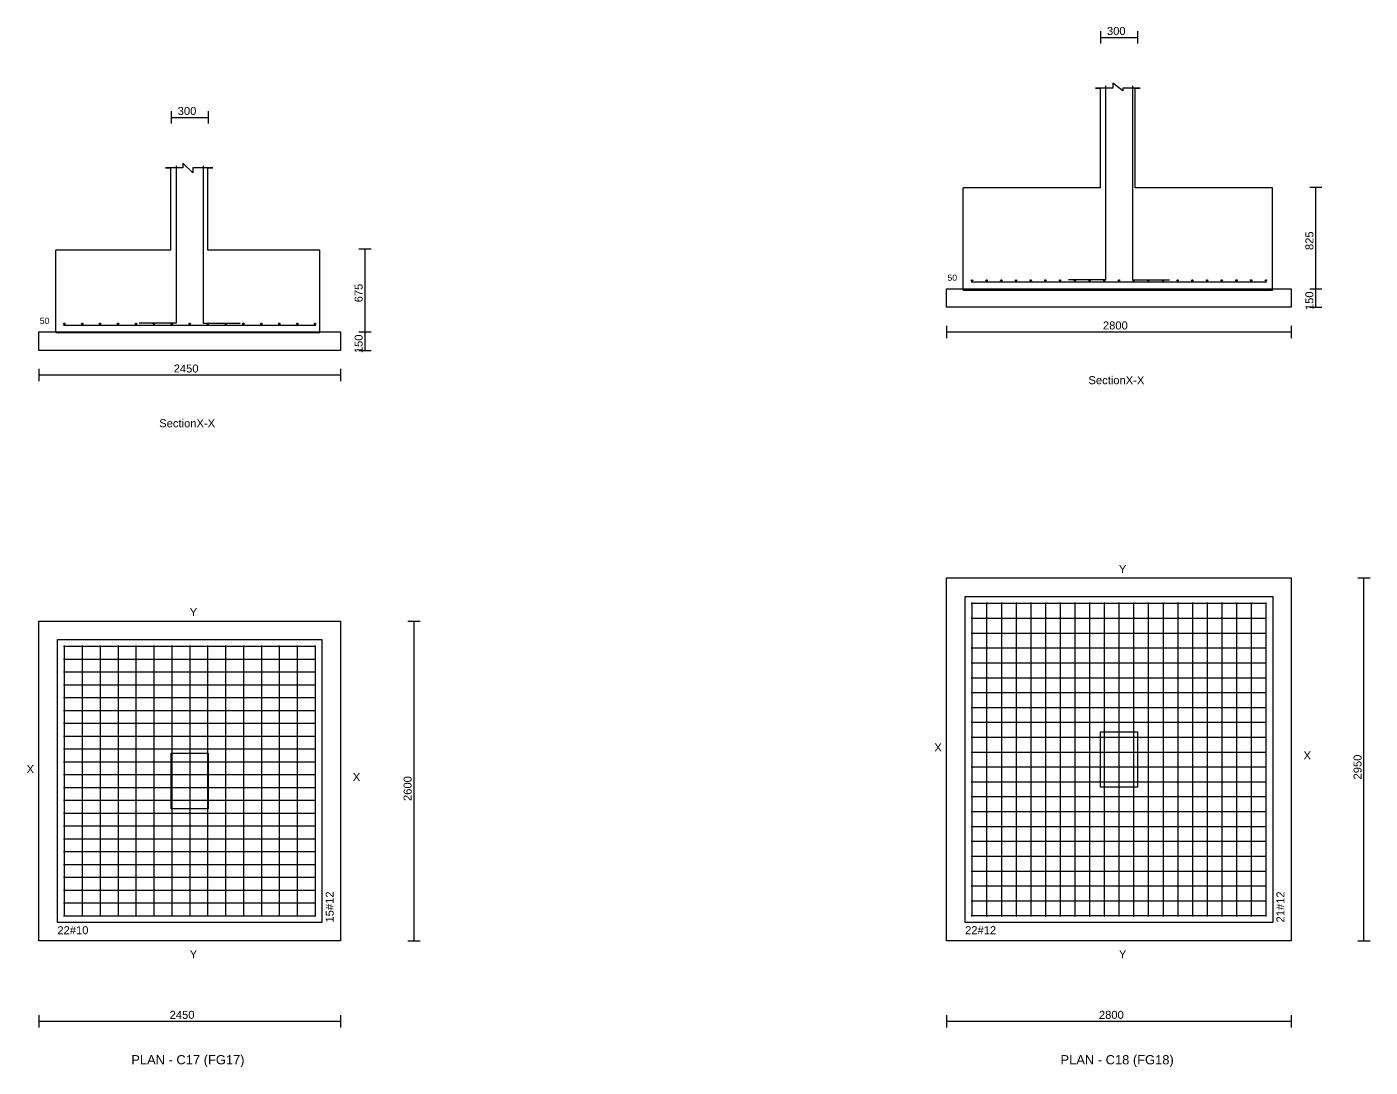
# Model space of a CAD drawing. Extents: x 0 to 27, y -1 to 285.
# Drawn here: x 0.25 to 11.17, y 60.57 to 69.03 of the extents above; entities that cross this region are included whole.
import ezdxf
from ezdxf.enums import TextEntityAlignment as Align

# ---------------------------------------------------------------- set-up
doc = ezdxf.new("R2010")
doc.units = 0
for name, color, linetype in [('Bottom_Cover', 7, 'CONTINUOUS'), ('Column_Bars', 4, 'CONTINUOUS'), ('Column_Dimension', 7, 'CONTINUOUS'), ('Columns', 4, 'CONTINUOUS'), ('dim_all', 7, 'CONTINUOUS'), ('Footing_Plan', 7, 'CONTINUOUS'), ('PCC', 2, 'CONTINUOUS'), ('PCC_Depth', 7, 'CONTINUOUS'), ('Pcc_Plan', 2, 'CONTINUOUS'), ('Plan', 7, 'CONTINUOUS'), ('Plan_Rf_Xdir', 1, 'CONTINUOUS'), ('Plan_Rf_Ydir', 3, 'CONTINUOUS'), ('Section', 2, 'CONTINUOUS'), ('SectionName', 3, 'CONTINUOUS'), ('Sectn_Rf_Xdir', 1, 'CONTINUOUS'), ('Sectn_Rf_Ydir', 3, 'CONTINUOUS'), ('Total_Depth', 7, 'CONTINUOUS'), ('X_Dimension', 7, 'CONTINUOUS')]:
    doc.layers.add(name, color=color, linetype=linetype)
doc.styles.add('STRUDS_Arial', font='ARIAL.TTF', dxfattribs={"height": 0.04})

msp = doc.modelspace()

# ---------------------------------------------------------------- linework, layer by layer
at = {"layer": 'Column_Bars'}
for p, q in [((9.015, 68.55), (9.015, 66.974)), ((9.235, 68.55), (9.235, 66.974)), ((1.465, 67.9), (1.465, 66.622)), ((1.685, 67.9), (1.685, 66.622)), ((9.015, 66.974), (8.715, 66.974)), ((9.235, 66.974), (9.535, 66.974)), ((1.465, 66.622), (1.165, 66.622)), ((1.685, 66.622), (1.985, 66.622))]:
    msp.add_line(p, q, dxfattribs=at)
at = {"layer": 'Columns'}
for p, q in [((8.975, 62.85), (8.975, 63.3)), ((8.975, 63.3), (9.275, 63.3)), ((9.275, 63.3), (9.275, 62.85)), ((1.425, 62.675), (1.425, 63.125)), ((1.425, 63.125), (1.725, 63.125)), ((1.725, 63.125), (1.725, 62.675)), ((9.275, 62.85), (8.975, 62.85)), ((1.725, 62.675), (1.425, 62.675))]:
    msp.add_line(p, q, dxfattribs=at)
at = {"layer": 'dim_all'}
for p, q in [((8.975, 68.9931), (8.975, 68.8931)), ((9.275, 68.9931), (9.275, 68.8931)), ((8.975, 68.9431), (9.275, 68.9431)), ((1.425, 68.3431), (1.425, 68.2431)), ((1.725, 68.3431), (1.725, 68.2431)), ((1.425, 68.2931), (1.725, 68.2931)), ((10.675, 67.725), (10.775, 67.725)), ((10.725, 66.9), (10.725, 67.725)), ((2.95, 67.225), (3.05, 67.225)), ((3, 66.55), (3, 67.225)), ((10.675, 66.9), (10.775, 66.9)), ((10.675, 66.9), (10.775, 66.9)), ((10.725, 66.75), (10.725, 66.9)), ((10.675, 66.75), (10.775, 66.75)), ((7.725, 66.6), (7.725, 66.5)), ((10.525, 66.6), (10.525, 66.5)), ((2.95, 66.55), (3.05, 66.55)), ((2.95, 66.55), (3.05, 66.55)), ((3, 66.4), (3, 66.55)), ((7.725, 66.55), (10.525, 66.55)), ((2.95, 66.4), (3.05, 66.4)), ((0.35, 66.25), (0.35, 66.15)), ((2.8, 66.25), (2.8, 66.15)), ((0.35, 66.2), (2.8, 66.2)), ((11.0661, 64.55), (11.1661, 64.55)), ((11.1161, 61.6), (11.1161, 64.55)), ((3.34807, 64.2), (3.44807, 64.2)), ((3.39807, 61.6), (3.39807, 64.2)), ((3.34807, 61.6), (3.44807, 61.6)), ((11.0661, 61.6), (11.1661, 61.6)), ((0.35, 60.9971), (0.35, 60.8971)), ((0.35, 60.9471), (2.8, 60.9471)), ((2.8, 60.9971), (2.8, 60.8971)), ((7.725, 60.9971), (7.725, 60.8971)), ((7.725, 60.9471), (10.525, 60.9471)), ((10.525, 60.9971), (10.525, 60.8971))]:
    msp.add_line(p, q, dxfattribs=at)
at = {"layer": 'Footing_Plan'}
for p, q in [((7.875, 61.75), (7.875, 64.4)), ((7.875, 64.4), (10.375, 64.4)), ((10.375, 64.4), (10.375, 61.75)), ((0.5, 61.75), (0.5, 64.05)), ((0.5, 64.05), (2.65, 64.05)), ((2.65, 64.05), (2.65, 61.75)), ((2.65, 61.75), (0.5, 61.75)), ((10.375, 61.75), (7.875, 61.75))]:
    msp.add_line(p, q, dxfattribs=at)
at = {"layer": 'PCC'}
for p, q in [((7.725, 66.75), (7.725, 66.9)), ((7.725, 66.9), (10.525, 66.9)), ((7.725, 66.75), (7.725, 66.9)), ((7.725, 66.9), (10.525, 66.9)), ((10.525, 66.9), (10.525, 66.75)), ((10.525, 66.9), (10.525, 66.75)), ((10.525, 66.75), (7.725, 66.75)), ((10.525, 66.75), (7.725, 66.75)), ((0.35, 66.4), (0.35, 66.55)), ((0.35, 66.55), (2.8, 66.55)), ((0.35, 66.4), (0.35, 66.55)), ((0.35, 66.55), (2.8, 66.55)), ((2.8, 66.55), (2.8, 66.4)), ((2.8, 66.55), (2.8, 66.4)), ((2.8, 66.4), (0.35, 66.4)), ((2.8, 66.4), (0.35, 66.4))]:
    msp.add_line(p, q, dxfattribs=at)
at = {"layer": 'Pcc_Plan'}
for p, q in [((7.725, 61.6), (7.725, 64.55)), ((7.725, 64.55), (10.525, 64.55)), ((10.525, 64.55), (10.525, 61.6)), ((0.35, 61.6), (0.35, 64.2)), ((0.35, 64.2), (2.8, 64.2)), ((2.8, 64.2), (2.8, 61.6)), ((2.8, 61.6), (0.35, 61.6)), ((10.525, 61.6), (7.725, 61.6))]:
    msp.add_line(p, q, dxfattribs=at)
at = {"layer": 'Plan_Rf_Xdir'}
for p, q in [((7.925, 64.344), (10.325, 64.344)), ((7.925, 64.2231), (10.325, 64.2231)), ((7.925, 64.1023), (10.325, 64.1023)), ((0.55, 63.995), (2.6, 63.995)), ((7.925, 63.9814), (10.325, 63.9814)), ((0.55, 63.8907), (2.6, 63.8907)), ((7.925, 63.8606), (10.325, 63.8606)), ((0.55, 63.7864), (2.6, 63.7864)), ((7.925, 63.7397), (10.325, 63.7397)), ((0.55, 63.6822), (2.6, 63.6822)), ((0.55, 63.5779), (2.6, 63.5779)), ((7.925, 63.6189), (10.325, 63.6189)), ((0.55, 63.4736), (2.6, 63.4736)), ((7.925, 63.498), (10.325, 63.498)), ((0.55, 63.3693), (2.6, 63.3693)), ((7.925, 63.3771), (10.325, 63.3771)), ((0.55, 63.265), (2.6, 63.265)), ((7.925, 63.2563), (10.325, 63.2563)), ((0.55, 63.1607), (2.6, 63.1607)), ((7.925, 63.1354), (10.325, 63.1354)), ((0.55, 63.0564), (2.6, 63.0564)), ((7.925, 63.0146), (10.325, 63.0146)), ((0.55, 62.9521), (2.6, 62.9521)), ((7.925, 62.8937), (10.325, 62.8937)), ((0.55, 62.8479), (2.6, 62.8479)), ((7.925, 62.7729), (10.325, 62.7729)), ((0.55, 62.7436), (2.6, 62.7436)), ((7.925, 62.652), (10.325, 62.652)), ((0.55, 62.6393), (2.6, 62.6393)), ((0.55, 62.535), (2.6, 62.535)), ((0.55, 62.4307), (2.6, 62.4307)), ((7.925, 62.5311), (10.325, 62.5311)), ((0.55, 62.3264), (2.6, 62.3264)), ((7.925, 62.4103), (10.325, 62.4103)), ((0.55, 62.2221), (2.6, 62.2221)), ((7.925, 62.2894), (10.325, 62.2894)), ((0.55, 62.1179), (2.6, 62.1179)), ((7.925, 62.1686), (10.325, 62.1686)), ((0.55, 62.0136), (2.6, 62.0136)), ((7.925, 62.0477), (10.325, 62.0477)), ((0.55, 61.9093), (2.6, 61.9093)), ((7.925, 61.9269), (10.325, 61.9269)), ((0.55, 61.805), (2.6, 61.805)), ((7.925, 61.806), (10.325, 61.806))]:
    msp.add_line(p, q, dxfattribs=at)
at = {"layer": 'Plan_Rf_Ydir'}
for p, q in [((7.931, 64.35), (7.931, 61.8)), ((8.0504, 64.35), (8.0504, 61.8)), ((8.1698, 64.35), (8.1698, 61.8)), ((8.2892, 64.35), (8.2892, 61.8)), ((8.4086, 64.35), (8.4086, 61.8)), ((8.528, 64.35), (8.528, 61.8)), ((8.6474, 64.35), (8.6474, 61.8)), ((8.7668, 64.35), (8.7668, 61.8)), ((8.8862, 64.35), (8.8862, 61.8)), ((9.0056, 64.35), (9.0056, 61.8)), ((9.125, 64.35), (9.125, 61.8)), ((9.2444, 64.35), (9.2444, 61.8)), ((9.3638, 64.35), (9.3638, 61.8)), ((9.4832, 64.35), (9.4832, 61.8)), ((9.6026, 64.35), (9.6026, 61.8)), ((9.722, 64.35), (9.722, 61.8)), ((9.8414, 64.35), (9.8414, 61.8)), ((9.9608, 64.35), (9.9608, 61.8)), ((10.0802, 64.35), (10.0802, 61.8)), ((10.1996, 64.35), (10.1996, 61.8)), ((10.319, 64.35), (10.319, 61.8)), ((0.556, 64), (0.556, 61.8)), ((0.70157, 64), (0.70157, 61.8)), ((0.84714, 64), (0.84714, 61.8)), ((0.99271, 64), (0.99271, 61.8)), ((1.13829, 64), (1.13829, 61.8)), ((1.28386, 64), (1.28386, 61.8)), ((1.42943, 64), (1.42943, 61.8)), ((1.575, 64), (1.575, 61.8)), ((1.72057, 64), (1.72057, 61.8)), ((1.86614, 64), (1.86614, 61.8)), ((2.01171, 64), (2.01171, 61.8)), ((2.15729, 64), (2.15729, 61.8)), ((2.30286, 64), (2.30286, 61.8)), ((2.44843, 64), (2.44843, 61.8)), ((2.594, 64), (2.594, 61.8))]:
    msp.add_line(p, q, dxfattribs=at)
at = {"layer": 'Section'}
for p, q in [((9.15627, 68.51), (9.07524, 68.5707)), ((9.07524, 68.5707), (9.07524, 68.5302)), ((8.97396, 68.5302), (8.93344, 68.5302)), ((8.93344, 68.5302), (8.97396, 68.5302)), ((9.07524, 68.5302), (8.97396, 68.5302)), ((8.97396, 68.5302), (8.97396, 67.7199)), ((9.25756, 68.5302), (9.15627, 68.5302)), ((9.15627, 68.5302), (9.15627, 68.51)), ((9.25756, 67.7199), (9.25756, 68.5302)), ((9.25756, 68.5302), (9.29807, 68.5302)), ((9.29807, 68.5302), (9.25756, 68.5302)), ((1.60032, 67.8415), (1.51929, 67.9225)), ((1.51929, 67.9225), (1.51929, 67.882)), ((1.41801, 67.882), (1.37749, 67.882)), ((1.37749, 67.882), (1.41801, 67.882)), ((1.51929, 67.882), (1.41801, 67.882)), ((1.41801, 67.882), (1.41801, 67.2135)), ((1.72186, 67.882), (1.60032, 67.882)), ((1.60032, 67.882), (1.60032, 67.8415)), ((1.72186, 67.2135), (1.72186, 67.882)), ((1.72186, 67.882), (1.76238, 67.882)), ((1.76238, 67.882), (1.72186, 67.882)), ((8.97396, 67.7199), (7.85981, 67.7199)), ((7.85981, 66.8894), (7.85981, 67.7199)), ((8.97396, 67.7199), (8.97396, 67.7199)), ((8.97396, 67.7199), (8.97396, 67.7199)), ((8.97396, 67.7199), (8.97396, 67.7199)), ((10.3717, 67.7199), (9.25756, 67.7199)), ((9.25756, 67.7199), (9.25756, 67.7199)), ((9.25756, 67.7199), (9.25756, 67.7199)), ((9.25756, 67.7199), (9.25756, 67.7199)), ((10.3717, 66.8894), (10.3717, 67.7199)), ((1.41801, 67.2135), (0.48617, 67.2135)), ((0.48617, 66.545), (0.48617, 67.2135)), ((1.41801, 67.2135), (1.41801, 67.2135)), ((1.41801, 67.2135), (1.41801, 67.2135)), ((1.41801, 67.2135), (1.41801, 67.2135)), ((2.63344, 67.2135), (1.72186, 67.2135)), ((1.72186, 67.2135), (1.72186, 67.2135)), ((1.72186, 67.2135), (1.72186, 67.2135)), ((1.72186, 67.2135), (1.72186, 67.2135)), ((2.63344, 66.545), (2.63344, 67.2135)), ((7.85981, 66.8894), (10.3717, 66.8894)), ((0.48617, 66.545), (2.63344, 66.545))]:
    msp.add_line(p, q, dxfattribs=at)
at = {"layer": 'Sectn_Rf_Xdir'}
for p, q in [((7.925, 66.956), (10.325, 66.956)), ((0.55, 66.605), (2.6, 66.605))]:
    msp.add_line(p, q, dxfattribs=at)
at = {"layer": 'Sectn_Rf_Ydir'}
for centre in [(7.931, 66.968), (8.0504, 66.968), (8.1698, 66.968), (8.2892, 66.968), (8.4086, 66.968), (8.528, 66.968), (8.6474, 66.968), (8.7668, 66.968), (8.8862, 66.968), (9.0056, 66.968), (9.125, 66.968), (9.2444, 66.968), (9.3638, 66.968), (9.4832, 66.968), (9.6026, 66.968), (9.722, 66.968), (9.8414, 66.968), (9.9608, 66.968), (10.0802, 66.968), (10.1996, 66.968), (10.319, 66.968), (0.556, 66.616), (0.70157, 66.616), (0.84714, 66.616), (0.99271, 66.616), (1.13829, 66.616), (1.28386, 66.616), (1.42943, 66.616), (1.575, 66.616), (1.72057, 66.616), (1.86614, 66.616), (2.01171, 66.616), (2.15729, 66.616), (2.30286, 66.616), (2.44843, 66.616), (2.594, 66.616)]:
    msp.add_circle(centre, 0.006, dxfattribs=at)

# ---------------------------------------------------------------- texts
at = {"layer": 'Bottom_Cover', "style": 'STRUDS_Arial'}
for p in [(7.7321, 66.965), (0.3571, 66.615)]:
    msp.add_text('50', height=0.05, dxfattribs=at).set_placement(p)
at = {"layer": 'Column_Dimension', "style": 'STRUDS_Arial'}
for p in [(9.0275, 68.9631), (1.4775, 68.3131)]:
    msp.add_text('300', height=0.065, dxfattribs=at).set_placement(p)
at = {"layer": 'dim_all', "style": 'STRUDS_Arial'}
for s, p in [('2950 ', (11.0961, 62.9125)), ('2600 ', (3.37807, 62.7375))]:
    msp.add_text(s, height=0.065, rotation=90, dxfattribs=at).set_placement(p)
for s, p in [('2450 ', (1.4125, 60.9671)), ('2800 ', (8.9625, 60.9671))]:
    msp.add_text(s, height=0.065, dxfattribs=at).set_placement(p)
at = {"layer": 'PCC_Depth', "style": 'STRUDS_Arial'}
for p in [(10.705, 66.7275), (2.98, 66.3775)]:
    msp.add_text('150', height=0.065, rotation=90, dxfattribs=at).set_placement(p)
at = {"layer": 'Plan', "style": 'STRUDS_Arial'}
for s, p in [('PLAN - C17 (FG17) ', (1.575, 60.5971)), ('PLAN - C18 (FG18) ', (9.125, 60.5971))]:
    msp.add_text(s, height=0.075, dxfattribs=at).set_placement(p, align=Align.CENTER)
at = {"layer": 'Plan_Rf_Xdir', "style": 'STRUDS_Arial'}
for s, p in [('22#10', (0.5, 61.655)), ('22#12', (7.875, 61.655))]:
    msp.add_text(s, height=0.065, dxfattribs=at).set_placement(p)
at = {"layer": 'Plan_Rf_Ydir', "style": 'STRUDS_Arial'}
for s, p in [('15#12', (2.745, 61.75)), ('21#12', (10.47, 61.75))]:
    msp.add_text(s, height=0.065, rotation=90, dxfattribs=at).set_placement(p)
at = {"layer": 'Section', "style": 'STRUDS_Arial'}
for p in [(8.8775, 66.125), (1.3275, 65.775)]:
    msp.add_text('SectionX-X', height=0.065, dxfattribs=at).set_placement(p)
at = {"layer": 'SectionName', "style": 'STRUDS_Arial'}
for s, p in [('Y', (9.125, 64.59)), ('Y', (1.575, 64.24)), ('X', (7.625, 63.14)), ('X', (10.625, 63.075)), ('X', (0.25, 62.965)), ('X', (2.9, 62.9)), ('Y', (1.575, 61.46)), ('Y', (9.125, 61.46))]:
    msp.add_text(s, height=0.065, dxfattribs=at).set_placement(p)
at = {"layer": 'Total_Depth', "style": 'STRUDS_Arial'}
for s, p in [('825', (10.705, 67.215)), ('675', (2.98, 66.79))]:
    msp.add_text(s, height=0.065, rotation=90, dxfattribs=at).set_placement(p)
at = {"layer": 'X_Dimension', "style": 'STRUDS_Arial'}
for s, p in [('2800', (8.995, 66.57)), ('2450', (1.445, 66.22))]:
    msp.add_text(s, height=0.065, dxfattribs=at).set_placement(p)

doc.saveas('drawing.dxf')
